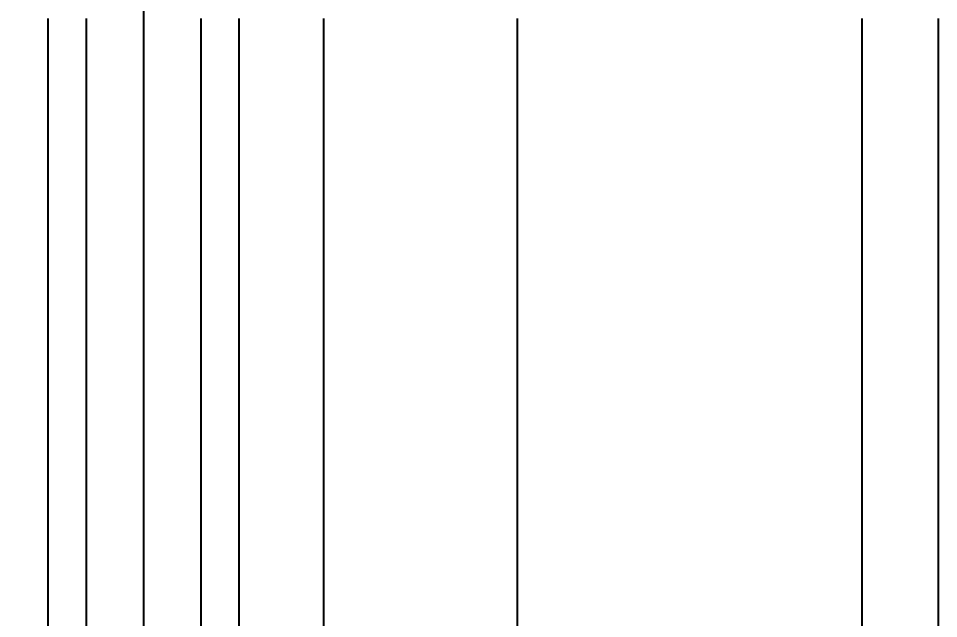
# Model space of a CAD drawing. Header units: millimetres. Extents: x -71832 to -66467, y 2511 to 5495.
# Drawn here: x -68368 to -68271.7, y 3126.2 to 3189 of the extents above; entities that cross this region are included whole.
import ezdxf

# ---------------------------------------------------------------- set-up
doc = ezdxf.new("R2010")
doc.units = ezdxf.units.MM
doc.styles.get("Standard").update_dxf_attribs({"font": 'arial.ttf'})
doc.dimstyles.new('CAM ÖLÇÜ', dxfattribs={"dimtxt": 20, "dimasz": 5, "dimexe": 1.25, "dimexo": 5, "dimtad": 0, "dimdec": 0, "dimtxsty": 'Standard', "dimcen": 2.5, "dimadec": 0, "dimazin": 0, "dimtfac": 1, "dimtdec": 0, "dimtmove": 0, "dimatfit": 3, "dimfxl": 1, "dimtfill": 1, "dimarcsym": 0})

# ---------------------------------------------------------------- blocks, each defined once
blk = doc.blocks.new('*D38')
at = {"color": 0, "lineweight": -2, "transparency": 16777216}
for p, q in [((-68352.101, 5268.594), (-68356.101, 5268.594)), ((-68354.851, 5263.594), (-68354.851, 4214.271)), ((-68354.851, 3103.698), (-68354.851, 4153.021)), ((-68352.101, 3098.698), (-68356.101, 3098.698))]:
    blk.add_line(p, q, dxfattribs=at)
at = {"color": 0, "transparency": 16777216}
for points in [[(-68355.684, 5263.594), (-68354.017, 5263.594), (-68354.851, 5268.594)], [(-68355.684, 3103.698), (-68354.017, 3103.698), (-68354.851, 3098.698)]]:
    blk.add_solid(points, dxfattribs=at)
at = {"layer": 'Defpoints', "color": 0, "transparency": 16777216}
for p in [(-68354.851, 5268.594), (-68347.101, 5268.594), (-68347.101, 3098.698)]:
    blk.add_point(p, dxfattribs=at)
at = {"color": 0, "transparency": 16777216, "insert": (-68354.851, 4183.646), "char_height": 20, "attachment_point": 5, "rotation": 90, "bg_fill": 3, "box_fill_scale": 1.1, "bg_fill_color": 9, "bg_fill_true_color": 13158600, "bg_fill_transparency": 0}
blk.add_mtext('2170', dxfattribs=at)
blk = doc.blocks.new('RST116-4')
at = {"color": 253, "lineweight": -2}
for p, q in [((0, 23.8), (0, 125.578)), ((8, 52.905), (8, 125.578)), ((44.062, 52.905), (44.062, 125.578)), ((64.362, 50), (64.362, 125.578))]:
    blk.add_line(p, q, dxfattribs=at)
at = {"lineweight": -2}
for p, q in [((73.192, 35.8), (73.192, 125.578)), ((77.192, 35.3), (77.192, 125.578)), ((89.192, 35.3), (89.192, 125.578)), ((93.192, 35.8), (93.192, 125.578))]:
    blk.add_line(p, q, dxfattribs=at)

msp = doc.modelspace()

# ---------------------------------------------------------------- dimensions: what is measured, and where the dimension line sits
dim = msp.add_linear_dim(base=(-68354.851, 5268.594), p1=(-68347.101, 3098.698), p2=(-68347.101, 5268.594), angle=90, dimstyle='CAM ÖLÇÜ')
dim.commit()
dim.dimension.update_dxf_attribs({"geometry": '*D38', "text_midpoint": (-68354.851, 4183.646)})

# ---------------------------------------------------------------- next in the draw order: block references
at = {"xscale": -1}
msp.add_blockref('RST116-4', (-68271.659, 3063.398), dxfattribs=at)

doc.saveas('drawing.dxf')
